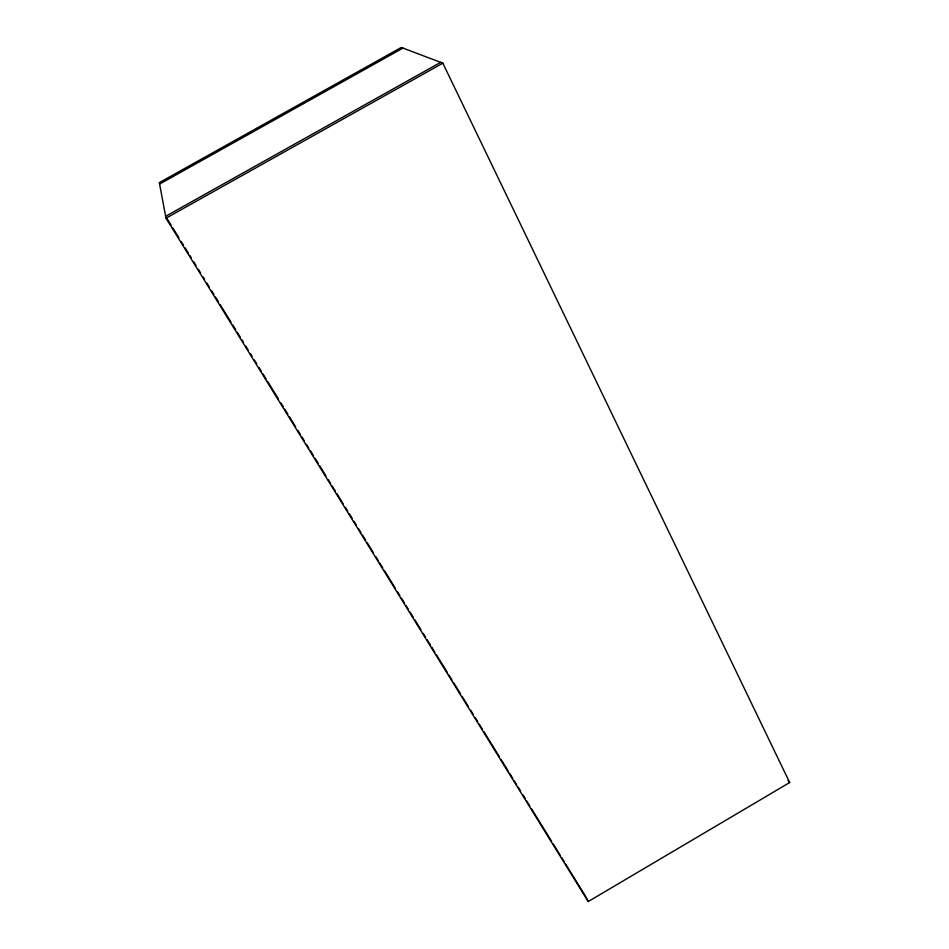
<?xml version="1.0" encoding="UTF-8"?>
<svg xmlns="http://www.w3.org/2000/svg" width="949" height="949" viewBox="0 0 949 949"><rect width="100%" height="100%" fill="white"/><g stroke="black" fill="none" stroke-linecap="round" stroke-linejoin="round"><path stroke-width="1.42" d="M588.214 901.55L789.675 782.534L442.839 63.18L401.285 47.45L159.325 182.623L166.004 218.187L588.214 901.55L585.865 896.793M159.598 184.07L402.981 48.091M440.656 62.349L165.648 216.313L171.128 225.174M166.004 218.187L442.839 63.18M788.014 780.469L789.675 782.534M172.659 227.653L178.91 237.784M181.212 241.52L183.572 245.34M185.102 247.819L188.246 252.909M189.776 255.388L191.354 257.95M193.667 261.687L196.028 265.506M198.341 269.243L200.666 273.027M203.003 276.8L204.557 279.326M206.894 283.11L209.231 286.883M211.568 290.667L213.905 294.451M215.459 296.966L218.567 302.007M220.121 304.522L231.022 322.174M232.576 324.688L235.684 329.73M237.25 332.257L240.358 337.286M241.912 339.813L243.466 342.328M245.803 346.112L248.14 349.896M250.477 353.669L252.031 356.195M254.368 359.979L256.704 363.752M259.03 367.536L261.366 371.32M262.92 373.835L266.04 378.876M267.594 381.391L278.484 399.043M280.821 402.815L283.158 406.599M284.712 409.114L287.832 414.155M289.386 416.682L295.613 426.765M297.939 430.538L300.275 434.322M301.829 436.848L304.166 440.621M306.503 444.405L308.84 448.189M310.394 450.704L313.502 455.745M315.068 458.26L318.176 463.302M319.73 465.829L325.958 475.912M328.295 479.684L330.632 483.468M332.186 485.983L335.294 491.024M336.848 493.551L343.075 503.634M345.412 507.407L347.749 511.191M349.303 513.717L352.411 518.747M353.977 521.274L356.302 525.058M358.639 528.83L360.976 532.614M362.53 535.129L365.65 540.171M367.204 542.698L373.432 552.781M375.757 556.553L378.093 560.337M379.647 562.852L382.767 567.893M384.321 570.42L395.211 588.06M397.548 591.844L399.885 595.616M401.439 598.143L404.559 603.184M406.113 605.699L408.45 609.483M410.004 611.998L413.112 617.04M414.666 619.567L420.893 629.65M423.23 633.422L425.567 637.206M427.121 639.721L430.229 644.762M431.795 647.289L434.903 652.331M436.457 654.846L447.359 672.485M448.913 675.012L452.021 680.053M453.575 682.568L460.585 693.909M462.139 696.436L468.367 706.519M470.704 710.291L473.029 714.075M475.366 717.859L477.703 721.631M479.257 724.158L482.377 729.2M483.931 731.715L499.494 756.922M501.048 759.437L508.047 770.778M509.613 773.305L512.721 778.346M514.275 780.861L516.612 784.645M518.166 787.16L520.503 790.944M522.84 794.728L525.177 798.5M526.731 801.027L529.839 806.069M531.393 808.584L551.63 841.348M553.184 843.875L560.195 855.215M561.749 857.73L564.086 861.514M565.64 864.029L572.638 875.369M573.208 876.283L585.118 895.583"/></g></svg>
